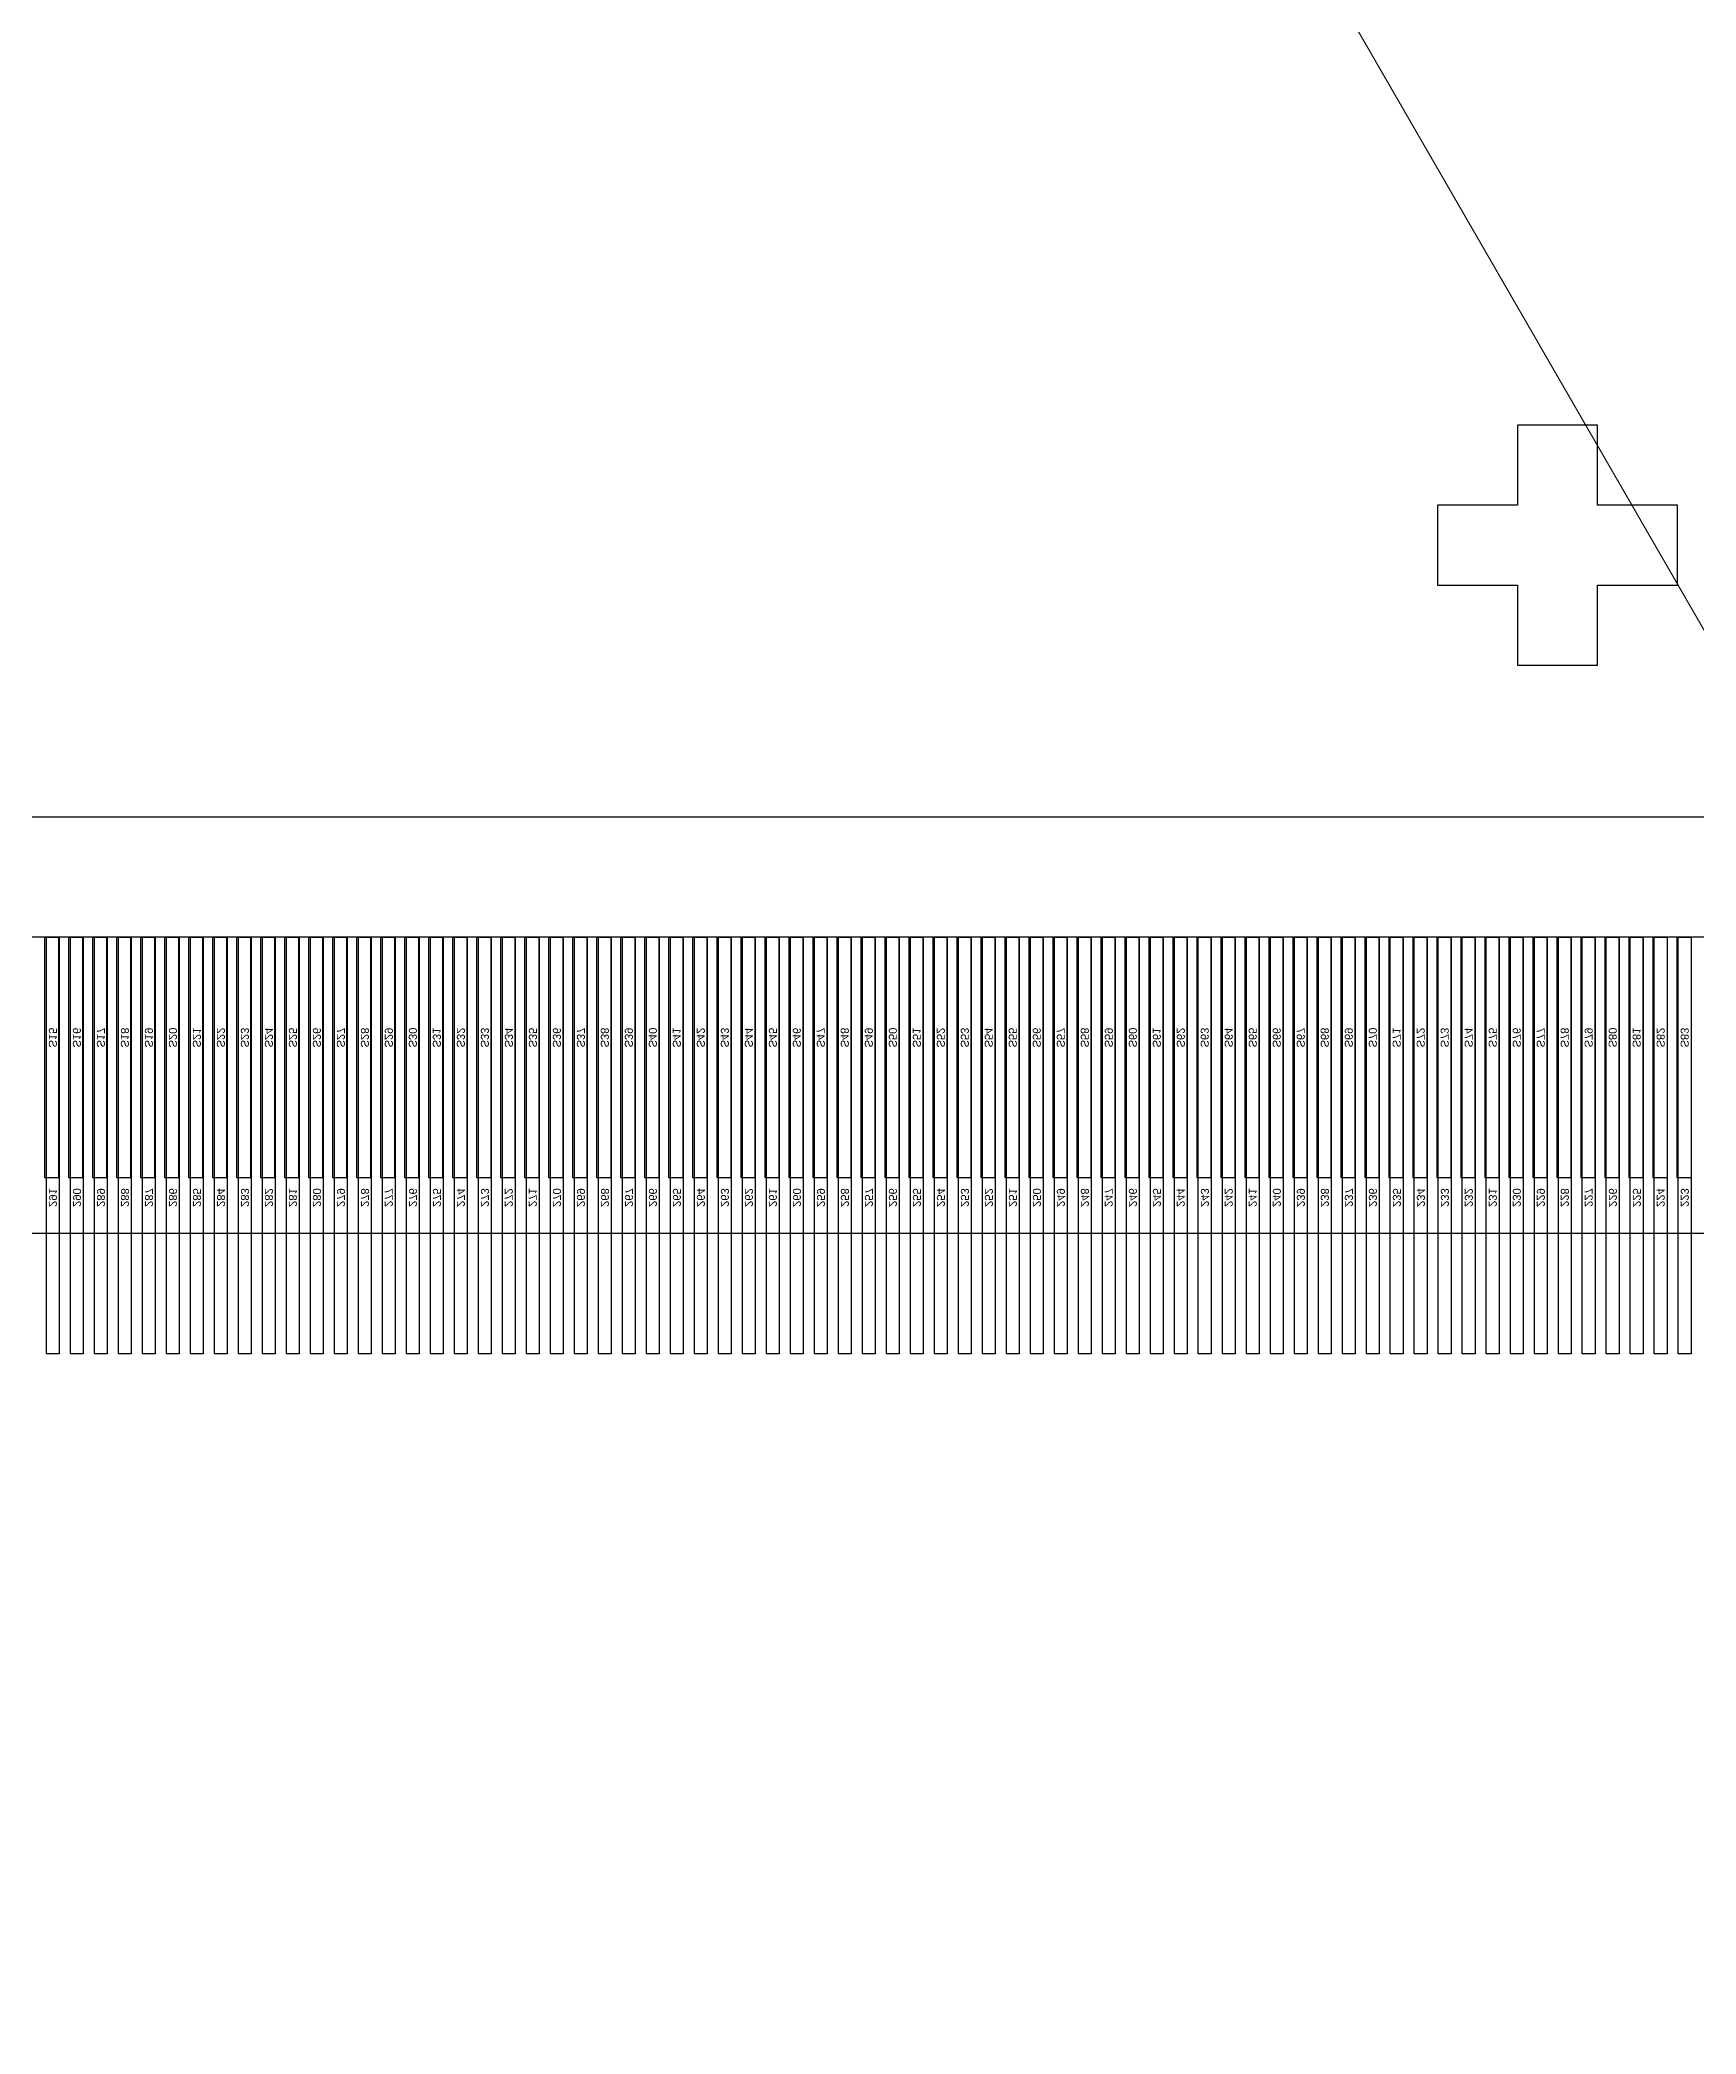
# Model space of a CAD drawing. Header units: inches. Extents: x 1765 to 5217, y -1519 to 441.
# Drawn here: x 4133.217 to 4135.286, y -1299.16 to -1296.668 of the extents above; entities that cross this region are included whole.
import ezdxf
from ezdxf.enums import TextEntityAlignment as Align

# ---------------------------------------------------------------- set-up
doc = ezdxf.new("R2010")
doc.units = ezdxf.units.IN
doc.header["$MEASUREMENT"] = 0
doc.layers.add('DIM', color=3, linetype='Continuous', lineweight=15)
doc.layers.add('L63', color=5, linetype='Continuous')
doc.styles.add('MBC_Arial_Font', font='arial.ttf', dxfattribs={"width": 0.8})

msp = doc.modelspace()

# ---------------------------------------------------------------- hatches: boundary and pattern name
at = {"layer": 'DIM'}
h = msp.add_hatch(dxfattribs=at)
h.set_pattern_fill('HONEY', color=256, style=0)
h.set_pattern_definition([(0, (6241.1135, -2365.6452), (4.7625, 2.74963), [3.175, -6.35]), (120, (6241.1135, -2365.6452), (-4.7624994, 2.749631), [3.175, -6.35]), (60, (6241.1135, -2365.6452), (6e-07, 5.499261), [-6.35, 3.175])])
edge = h.paths.add_edge_path()
edge.add_line((4154.4949, -1263.4445), (4154.4949, -1289.1595))
edge.add_arc((4145.4949, -1289.1595), 9, -90, 0, ccw=False)
edge.add_line((4145.4949, -1298.1595), (4128.7079, -1298.1595))
edge.add_arc((4128.7079, -1289.1595), 9, 180, 270, ccw=False)
edge.add_line((4119.7079, -1289.1595), (4119.7079, -1263.4445))
edge.add_arc((4128.1279, -1263.4445), 8.42, 90, 180, ccw=False)
edge.add_line((4128.1279, -1255.0245), (4146.0749, -1255.0245))
edge.add_arc((4146.0749, -1263.4445), 8.42, 0, 90, ccw=False)

# ---------------------------------------------------------------- linework, layer by layer
msp.add_line((4148.5098, -1297.6395), (4125.693, -1297.6395))
msp.add_line((4148.5098, -1297.6395), (4125.693, -1297.6395))
msp.add_lwpolyline([(4154.4949, -1263.4445), (4154.4949, -1289.1595, -0.414214), (4145.4949, -1298.1595), (4128.7079, -1298.1595, -0.414214), (4119.7079, -1289.1595), (4119.7079, -1263.4445, -0.414214), (4128.1279, -1255.0245), (4146.0749, -1255.0245, -0.414214)], format="xyb", close=True)
msp.add_lwpolyline([(4154.4949, -1263.4445), (4154.4949, -1289.1595, -0.414214), (4145.4949, -1298.1595), (4128.7079, -1298.1595, -0.414214), (4119.7079, -1289.1595), (4119.7079, -1263.4445, -0.414214), (4128.1279, -1255.0245), (4146.0749, -1255.0245, -0.414214)], format="xyb", close=True)
msp.add_lwpolyline([(4142.2404, -1297.7895), (4131.9624, -1297.7895, 0.414214), (4131.7624, -1297.9895), (4131.7624, -1298.1403, 0.254671), (4131.8539, -1298.3083), (4132.1619, -1298.5072, -0.254671), (4132.2992, -1298.7592), (4132.2992, -1300.1887, -0.315299), (4132.1018, -1300.4706), (4131.6888, -1300.6209, 0.315299), (4131.4914, -1300.9028), (4131.4914, -1304.3102, -0.263643), (4131.3455, -1304.5675), (4129.9536, -1305.4013, 0.263643), (4129.8564, -1305.5729), (4129.8564, -1307.6669, 0.414214), (4130.0564, -1307.8669), (4144.1464, -1307.8669, 0.414214)], format="xyb")
at = {"color": 2}
for points in [[(4133.2404, -1297.7895), (4133.2224, -1297.7895), (4133.2224, -1298.0895), (4133.2404, -1298.0895)], [(4133.2404, -1297.7895), (4133.2224, -1297.7895), (4133.2224, -1298.0895), (4133.2404, -1298.0895)], [(4133.2704, -1297.7895), (4133.2524, -1297.7895), (4133.2524, -1298.0895), (4133.2704, -1298.0895)], [(4133.2704, -1297.7895), (4133.2524, -1297.7895), (4133.2524, -1298.0895), (4133.2704, -1298.0895)], [(4133.3004, -1297.7895), (4133.2824, -1297.7895), (4133.2824, -1298.0895), (4133.3004, -1298.0895)], [(4133.3004, -1297.7895), (4133.2824, -1297.7895), (4133.2824, -1298.0895), (4133.3004, -1298.0895)], [(4133.3304, -1297.7895), (4133.3124, -1297.7895), (4133.3124, -1298.0895), (4133.3304, -1298.0895)], [(4133.3304, -1297.7895), (4133.3124, -1297.7895), (4133.3124, -1298.0895), (4133.3304, -1298.0895)], [(4133.3604, -1297.7895), (4133.3424, -1297.7895), (4133.3424, -1298.0895), (4133.3604, -1298.0895)], [(4133.3604, -1297.7895), (4133.3424, -1297.7895), (4133.3424, -1298.0895), (4133.3604, -1298.0895)], [(4133.3904, -1297.7895), (4133.3724, -1297.7895), (4133.3724, -1298.0895), (4133.3904, -1298.0895)], [(4133.3904, -1297.7895), (4133.3724, -1297.7895), (4133.3724, -1298.0895), (4133.3904, -1298.0895)], [(4133.4204, -1297.7895), (4133.4024, -1297.7895), (4133.4024, -1298.0895), (4133.4204, -1298.0895)], [(4133.4204, -1297.7895), (4133.4024, -1297.7895), (4133.4024, -1298.0895), (4133.4204, -1298.0895)], [(4133.4504, -1297.7895), (4133.4324, -1297.7895), (4133.4324, -1298.0895), (4133.4504, -1298.0895)], [(4133.4504, -1297.7895), (4133.4324, -1297.7895), (4133.4324, -1298.0895), (4133.4504, -1298.0895)], [(4133.4804, -1297.7895), (4133.4624, -1297.7895), (4133.4624, -1298.0895), (4133.4804, -1298.0895)], [(4133.4804, -1297.7895), (4133.4624, -1297.7895), (4133.4624, -1298.0895), (4133.4804, -1298.0895)], [(4133.5104, -1297.7895), (4133.4924, -1297.7895), (4133.4924, -1298.0895), (4133.5104, -1298.0895)], [(4133.5104, -1297.7895), (4133.4924, -1297.7895), (4133.4924, -1298.0895), (4133.5104, -1298.0895)], [(4133.5404, -1297.7895), (4133.5224, -1297.7895), (4133.5224, -1298.0895), (4133.5404, -1298.0895)], [(4133.5404, -1297.7895), (4133.5224, -1297.7895), (4133.5224, -1298.0895), (4133.5404, -1298.0895)], [(4133.5704, -1297.7895), (4133.5524, -1297.7895), (4133.5524, -1298.0895), (4133.5704, -1298.0895)], [(4133.5704, -1297.7895), (4133.5524, -1297.7895), (4133.5524, -1298.0895), (4133.5704, -1298.0895)], [(4133.6004, -1297.7895), (4133.5824, -1297.7895), (4133.5824, -1298.0895), (4133.6004, -1298.0895)], [(4133.6004, -1297.7895), (4133.5824, -1297.7895), (4133.5824, -1298.0895), (4133.6004, -1298.0895)], [(4133.6304, -1297.7895), (4133.6124, -1297.7895), (4133.6124, -1298.0895), (4133.6304, -1298.0895)], [(4133.6304, -1297.7895), (4133.6124, -1297.7895), (4133.6124, -1298.0895), (4133.6304, -1298.0895)], [(4133.6604, -1297.7895), (4133.6424, -1297.7895), (4133.6424, -1298.0895), (4133.6604, -1298.0895)], [(4133.6604, -1297.7895), (4133.6424, -1297.7895), (4133.6424, -1298.0895), (4133.6604, -1298.0895)], [(4133.6904, -1297.7895), (4133.6724, -1297.7895), (4133.6724, -1298.0895), (4133.6904, -1298.0895)], [(4133.6904, -1297.7895), (4133.6724, -1297.7895), (4133.6724, -1298.0895), (4133.6904, -1298.0895)], [(4133.7204, -1297.7895), (4133.7024, -1297.7895), (4133.7024, -1298.0895), (4133.7204, -1298.0895)], [(4133.7204, -1297.7895), (4133.7024, -1297.7895), (4133.7024, -1298.0895), (4133.7204, -1298.0895)], [(4133.7504, -1297.7895), (4133.7324, -1297.7895), (4133.7324, -1298.0895), (4133.7504, -1298.0895)], [(4133.7504, -1297.7895), (4133.7324, -1297.7895), (4133.7324, -1298.0895), (4133.7504, -1298.0895)], [(4133.7804, -1297.7895), (4133.7624, -1297.7895), (4133.7624, -1298.0895), (4133.7804, -1298.0895)], [(4133.7804, -1297.7895), (4133.7624, -1297.7895), (4133.7624, -1298.0895), (4133.7804, -1298.0895)], [(4133.8104, -1297.7895), (4133.7924, -1297.7895), (4133.7924, -1298.0895), (4133.8104, -1298.0895)], [(4133.8104, -1297.7895), (4133.7924, -1297.7895), (4133.7924, -1298.0895), (4133.8104, -1298.0895)], [(4133.8404, -1297.7895), (4133.8224, -1297.7895), (4133.8224, -1298.0895), (4133.8404, -1298.0895)], [(4133.8404, -1297.7895), (4133.8224, -1297.7895), (4133.8224, -1298.0895), (4133.8404, -1298.0895)], [(4133.8704, -1297.7895), (4133.8524, -1297.7895), (4133.8524, -1298.0895), (4133.8704, -1298.0895)], [(4133.8704, -1297.7895), (4133.8524, -1297.7895), (4133.8524, -1298.0895), (4133.8704, -1298.0895)], [(4133.9004, -1297.7895), (4133.8824, -1297.7895), (4133.8824, -1298.0895), (4133.9004, -1298.0895)], [(4133.9004, -1297.7895), (4133.8824, -1297.7895), (4133.8824, -1298.0895), (4133.9004, -1298.0895)], [(4133.9304, -1297.7895), (4133.9124, -1297.7895), (4133.9124, -1298.0895), (4133.9304, -1298.0895)], [(4133.9304, -1297.7895), (4133.9124, -1297.7895), (4133.9124, -1298.0895), (4133.9304, -1298.0895)], [(4133.9604, -1297.7895), (4133.9424, -1297.7895), (4133.9424, -1298.0895), (4133.9604, -1298.0895)], [(4133.9604, -1297.7895), (4133.9424, -1297.7895), (4133.9424, -1298.0895), (4133.9604, -1298.0895)], [(4133.9904, -1297.7895), (4133.9724, -1297.7895), (4133.9724, -1298.0895), (4133.9904, -1298.0895)], [(4133.9904, -1297.7895), (4133.9724, -1297.7895), (4133.9724, -1298.0895), (4133.9904, -1298.0895)], [(4134.0204, -1297.7895), (4134.0024, -1297.7895), (4134.0024, -1298.0895), (4134.0204, -1298.0895)], [(4134.0204, -1297.7895), (4134.0024, -1297.7895), (4134.0024, -1298.0895), (4134.0204, -1298.0895)], [(4134.0504, -1297.7895), (4134.0324, -1297.7895), (4134.0324, -1298.0895), (4134.0504, -1298.0895)], [(4134.0504, -1297.7895), (4134.0324, -1297.7895), (4134.0324, -1298.0895), (4134.0504, -1298.0895)], [(4134.0804, -1297.7895), (4134.0624, -1297.7895), (4134.0624, -1298.0895), (4134.0804, -1298.0895)], [(4134.0804, -1297.7895), (4134.0624, -1297.7895), (4134.0624, -1298.0895), (4134.0804, -1298.0895)], [(4134.1104, -1297.7895), (4134.0924, -1297.7895), (4134.0924, -1298.0895), (4134.1104, -1298.0895)], [(4134.1104, -1297.7895), (4134.0924, -1297.7895), (4134.0924, -1298.0895), (4134.1104, -1298.0895)], [(4134.1404, -1297.7895), (4134.1224, -1297.7895), (4134.1224, -1298.0895), (4134.1404, -1298.0895)], [(4134.1404, -1297.7895), (4134.1224, -1297.7895), (4134.1224, -1298.0895), (4134.1404, -1298.0895)], [(4134.1704, -1297.7895), (4134.1524, -1297.7895), (4134.1524, -1298.0895), (4134.1704, -1298.0895)], [(4134.1704, -1297.7895), (4134.1524, -1297.7895), (4134.1524, -1298.0895), (4134.1704, -1298.0895)], [(4134.2004, -1297.7895), (4134.1824, -1297.7895), (4134.1824, -1298.0895), (4134.2004, -1298.0895)], [(4134.2004, -1297.7895), (4134.1824, -1297.7895), (4134.1824, -1298.0895), (4134.2004, -1298.0895)], [(4134.2304, -1297.7895), (4134.2124, -1297.7895), (4134.2124, -1298.0895), (4134.2304, -1298.0895)], [(4134.2304, -1297.7895), (4134.2124, -1297.7895), (4134.2124, -1298.0895), (4134.2304, -1298.0895)], [(4134.2604, -1297.7895), (4134.2424, -1297.7895), (4134.2424, -1298.0895), (4134.2604, -1298.0895)], [(4134.2604, -1297.7895), (4134.2424, -1297.7895), (4134.2424, -1298.0895), (4134.2604, -1298.0895)], [(4134.2904, -1297.7895), (4134.2724, -1297.7895), (4134.2724, -1298.0895), (4134.2904, -1298.0895)], [(4134.2904, -1297.7895), (4134.2724, -1297.7895), (4134.2724, -1298.0895), (4134.2904, -1298.0895)], [(4134.3204, -1297.7895), (4134.3024, -1297.7895), (4134.3024, -1298.0895), (4134.3204, -1298.0895)], [(4134.3204, -1297.7895), (4134.3024, -1297.7895), (4134.3024, -1298.0895), (4134.3204, -1298.0895)], [(4134.3504, -1297.7895), (4134.3324, -1297.7895), (4134.3324, -1298.0895), (4134.3504, -1298.0895)], [(4134.3504, -1297.7895), (4134.3324, -1297.7895), (4134.3324, -1298.0895), (4134.3504, -1298.0895)], [(4134.3804, -1297.7895), (4134.3624, -1297.7895), (4134.3624, -1298.0895), (4134.3804, -1298.0895)], [(4134.3804, -1297.7895), (4134.3624, -1297.7895), (4134.3624, -1298.0895), (4134.3804, -1298.0895)], [(4134.4104, -1297.7895), (4134.3924, -1297.7895), (4134.3924, -1298.0895), (4134.4104, -1298.0895)], [(4134.4104, -1297.7895), (4134.3924, -1297.7895), (4134.3924, -1298.0895), (4134.4104, -1298.0895)], [(4134.4404, -1297.7895), (4134.4224, -1297.7895), (4134.4224, -1298.0895), (4134.4404, -1298.0895)], [(4134.4404, -1297.7895), (4134.4224, -1297.7895), (4134.4224, -1298.0895), (4134.4404, -1298.0895)], [(4134.4704, -1297.7895), (4134.4524, -1297.7895), (4134.4524, -1298.0895), (4134.4704, -1298.0895)], [(4134.4704, -1297.7895), (4134.4524, -1297.7895), (4134.4524, -1298.0895), (4134.4704, -1298.0895)], [(4134.5004, -1297.7895), (4134.4824, -1297.7895), (4134.4824, -1298.0895), (4134.5004, -1298.0895)], [(4134.5004, -1297.7895), (4134.4824, -1297.7895), (4134.4824, -1298.0895), (4134.5004, -1298.0895)], [(4134.5304, -1297.7895), (4134.5124, -1297.7895), (4134.5124, -1298.0895), (4134.5304, -1298.0895)], [(4134.5304, -1297.7895), (4134.5124, -1297.7895), (4134.5124, -1298.0895), (4134.5304, -1298.0895)], [(4134.5604, -1297.7895), (4134.5424, -1297.7895), (4134.5424, -1298.0895), (4134.5604, -1298.0895)], [(4134.5604, -1297.7895), (4134.5424, -1297.7895), (4134.5424, -1298.0895), (4134.5604, -1298.0895)], [(4134.5904, -1297.7895), (4134.5724, -1297.7895), (4134.5724, -1298.0895), (4134.5904, -1298.0895)], [(4134.5904, -1297.7895), (4134.5724, -1297.7895), (4134.5724, -1298.0895), (4134.5904, -1298.0895)], [(4134.6204, -1297.7895), (4134.6024, -1297.7895), (4134.6024, -1298.0895), (4134.6204, -1298.0895)], [(4134.6204, -1297.7895), (4134.6024, -1297.7895), (4134.6024, -1298.0895), (4134.6204, -1298.0895)], [(4134.6504, -1297.7895), (4134.6324, -1297.7895), (4134.6324, -1298.0895), (4134.6504, -1298.0895)], [(4134.6504, -1297.7895), (4134.6324, -1297.7895), (4134.6324, -1298.0895), (4134.6504, -1298.0895)], [(4134.6804, -1297.7895), (4134.6624, -1297.7895), (4134.6624, -1298.0895), (4134.6804, -1298.0895)], [(4134.6804, -1297.7895), (4134.6624, -1297.7895), (4134.6624, -1298.0895), (4134.6804, -1298.0895)], [(4134.7104, -1297.7895), (4134.6924, -1297.7895), (4134.6924, -1298.0895), (4134.7104, -1298.0895)], [(4134.7104, -1297.7895), (4134.6924, -1297.7895), (4134.6924, -1298.0895), (4134.7104, -1298.0895)], [(4134.7404, -1297.7895), (4134.7224, -1297.7895), (4134.7224, -1298.0895), (4134.7404, -1298.0895)], [(4134.7404, -1297.7895), (4134.7224, -1297.7895), (4134.7224, -1298.0895), (4134.7404, -1298.0895)], [(4134.7704, -1297.7895), (4134.7524, -1297.7895), (4134.7524, -1298.0895), (4134.7704, -1298.0895)], [(4134.7704, -1297.7895), (4134.7524, -1297.7895), (4134.7524, -1298.0895), (4134.7704, -1298.0895)], [(4134.8004, -1297.7895), (4134.7824, -1297.7895), (4134.7824, -1298.0895), (4134.8004, -1298.0895)], [(4134.8004, -1297.7895), (4134.7824, -1297.7895), (4134.7824, -1298.0895), (4134.8004, -1298.0895)], [(4134.8304, -1297.7895), (4134.8124, -1297.7895), (4134.8124, -1298.0895), (4134.8304, -1298.0895)], [(4134.8304, -1297.7895), (4134.8124, -1297.7895), (4134.8124, -1298.0895), (4134.8304, -1298.0895)], [(4134.8604, -1297.7895), (4134.8424, -1297.7895), (4134.8424, -1298.0895), (4134.8604, -1298.0895)], [(4134.8604, -1297.7895), (4134.8424, -1297.7895), (4134.8424, -1298.0895), (4134.8604, -1298.0895)], [(4134.8904, -1297.7895), (4134.8724, -1297.7895), (4134.8724, -1298.0895), (4134.8904, -1298.0895)], [(4134.8904, -1297.7895), (4134.8724, -1297.7895), (4134.8724, -1298.0895), (4134.8904, -1298.0895)], [(4134.9204, -1297.7895), (4134.9024, -1297.7895), (4134.9024, -1298.0895), (4134.9204, -1298.0895)], [(4134.9204, -1297.7895), (4134.9024, -1297.7895), (4134.9024, -1298.0895), (4134.9204, -1298.0895)], [(4134.9504, -1297.7895), (4134.9324, -1297.7895), (4134.9324, -1298.0895), (4134.9504, -1298.0895)], [(4134.9504, -1297.7895), (4134.9324, -1297.7895), (4134.9324, -1298.0895), (4134.9504, -1298.0895)], [(4134.9804, -1297.7895), (4134.9624, -1297.7895), (4134.9624, -1298.0895), (4134.9804, -1298.0895)], [(4134.9804, -1297.7895), (4134.9624, -1297.7895), (4134.9624, -1298.0895), (4134.9804, -1298.0895)], [(4135.0104, -1297.7895), (4134.9924, -1297.7895), (4134.9924, -1298.0895), (4135.0104, -1298.0895)], [(4135.0104, -1297.7895), (4134.9924, -1297.7895), (4134.9924, -1298.0895), (4135.0104, -1298.0895)], [(4135.0404, -1297.7895), (4135.0224, -1297.7895), (4135.0224, -1298.0895), (4135.0404, -1298.0895)], [(4135.0404, -1297.7895), (4135.0224, -1297.7895), (4135.0224, -1298.0895), (4135.0404, -1298.0895)], [(4135.0704, -1297.7895), (4135.0524, -1297.7895), (4135.0524, -1298.0895), (4135.0704, -1298.0895)], [(4135.0704, -1297.7895), (4135.0524, -1297.7895), (4135.0524, -1298.0895), (4135.0704, -1298.0895)], [(4135.1004, -1297.7895), (4135.0824, -1297.7895), (4135.0824, -1298.0895), (4135.1004, -1298.0895)], [(4135.1004, -1297.7895), (4135.0824, -1297.7895), (4135.0824, -1298.0895), (4135.1004, -1298.0895)], [(4135.1304, -1297.7895), (4135.1124, -1297.7895), (4135.1124, -1298.0895), (4135.1304, -1298.0895)], [(4135.1304, -1297.7895), (4135.1124, -1297.7895), (4135.1124, -1298.0895), (4135.1304, -1298.0895)], [(4135.1604, -1297.7895), (4135.1424, -1297.7895), (4135.1424, -1298.0895), (4135.1604, -1298.0895)], [(4135.1604, -1297.7895), (4135.1424, -1297.7895), (4135.1424, -1298.0895), (4135.1604, -1298.0895)], [(4135.1904, -1297.7895), (4135.1724, -1297.7895), (4135.1724, -1298.0895), (4135.1904, -1298.0895)], [(4135.1904, -1297.7895), (4135.1724, -1297.7895), (4135.1724, -1298.0895), (4135.1904, -1298.0895)], [(4135.2204, -1297.7895), (4135.2024, -1297.7895), (4135.2024, -1298.0895), (4135.2204, -1298.0895)], [(4135.2204, -1297.7895), (4135.2024, -1297.7895), (4135.2024, -1298.0895), (4135.2204, -1298.0895)], [(4135.2504, -1297.7895), (4135.2324, -1297.7895), (4135.2324, -1298.0895), (4135.2504, -1298.0895)], [(4135.2504, -1297.7895), (4135.2324, -1297.7895), (4135.2324, -1298.0895), (4135.2504, -1298.0895)], [(4135.2804, -1297.7895), (4135.2624, -1297.7895), (4135.2624, -1298.0895), (4135.2804, -1298.0895)], [(4135.2804, -1297.7895), (4135.2624, -1297.7895), (4135.2624, -1298.0895), (4135.2804, -1298.0895)]]:
    msp.add_lwpolyline(points, close=True, dxfattribs=at)
at = {"color": 0}
for points in [[(4133.2249, -1297.7895), (4133.2409, -1297.7895), (4133.2409, -1298.31), (4133.2249, -1298.31)], [(4133.2549, -1297.7895), (4133.2709, -1297.7895), (4133.2709, -1298.31), (4133.2549, -1298.31)], [(4133.2849, -1297.7895), (4133.3009, -1297.7895), (4133.3009, -1298.31), (4133.2849, -1298.31)], [(4133.3149, -1297.7895), (4133.3309, -1297.7895), (4133.3309, -1298.31), (4133.3149, -1298.31)], [(4133.3449, -1297.7895), (4133.3609, -1297.7895), (4133.3609, -1298.31), (4133.3449, -1298.31)], [(4133.3749, -1297.7895), (4133.3909, -1297.7895), (4133.3909, -1298.31), (4133.3749, -1298.31)], [(4133.4048, -1297.7895), (4133.4208, -1297.7895), (4133.4208, -1298.31), (4133.4048, -1298.31)], [(4133.4348, -1297.7895), (4133.4508, -1297.7895), (4133.4508, -1298.31), (4133.4348, -1298.31)], [(4133.4648, -1297.7895), (4133.4808, -1297.7895), (4133.4808, -1298.31), (4133.4648, -1298.31)], [(4133.4948, -1297.7895), (4133.5108, -1297.7895), (4133.5108, -1298.31), (4133.4948, -1298.31)], [(4133.5248, -1297.7895), (4133.5408, -1297.7895), (4133.5408, -1298.31), (4133.5248, -1298.31)], [(4133.5548, -1297.7895), (4133.5708, -1297.7895), (4133.5708, -1298.31), (4133.5548, -1298.31)], [(4133.5848, -1297.7895), (4133.6008, -1297.7895), (4133.6008, -1298.31), (4133.5848, -1298.31)], [(4133.6148, -1297.7895), (4133.6308, -1297.7895), (4133.6308, -1298.31), (4133.6148, -1298.31)], [(4133.6447, -1297.7895), (4133.6607, -1297.7895), (4133.6607, -1298.31), (4133.6447, -1298.31)], [(4133.6747, -1297.7895), (4133.6907, -1297.7895), (4133.6907, -1298.31), (4133.6747, -1298.31)], [(4133.7047, -1297.7895), (4133.7207, -1297.7895), (4133.7207, -1298.31), (4133.7047, -1298.31)], [(4133.7347, -1297.7895), (4133.7507, -1297.7895), (4133.7507, -1298.31), (4133.7347, -1298.31)], [(4133.7647, -1297.7895), (4133.7807, -1297.7895), (4133.7807, -1298.31), (4133.7647, -1298.31)], [(4133.7947, -1297.7895), (4133.8107, -1297.7895), (4133.8107, -1298.31), (4133.7947, -1298.31)], [(4133.8247, -1297.7895), (4133.8407, -1297.7895), (4133.8407, -1298.31), (4133.8247, -1298.31)], [(4133.8547, -1297.7895), (4133.8707, -1297.7895), (4133.8707, -1298.31), (4133.8547, -1298.31)], [(4133.8847, -1297.7895), (4133.9007, -1297.7895), (4133.9007, -1298.31), (4133.8847, -1298.31)], [(4133.9146, -1297.7895), (4133.9306, -1297.7895), (4133.9306, -1298.31), (4133.9146, -1298.31)], [(4133.9446, -1297.7895), (4133.9606, -1297.7895), (4133.9606, -1298.31), (4133.9446, -1298.31)], [(4133.9746, -1297.7895), (4133.9906, -1297.7895), (4133.9906, -1298.31), (4133.9746, -1298.31)], [(4134.0046, -1297.7895), (4134.0206, -1297.7895), (4134.0206, -1298.31), (4134.0046, -1298.31)], [(4134.0346, -1297.7895), (4134.0506, -1297.7895), (4134.0506, -1298.31), (4134.0346, -1298.31)], [(4134.0646, -1297.7895), (4134.0806, -1297.7895), (4134.0806, -1298.31), (4134.0646, -1298.31)], [(4134.0946, -1297.7895), (4134.1106, -1297.7895), (4134.1106, -1298.31), (4134.0946, -1298.31)], [(4134.1246, -1297.7895), (4134.1406, -1297.7895), (4134.1406, -1298.31), (4134.1246, -1298.31)], [(4134.1545, -1297.7895), (4134.1705, -1297.7895), (4134.1705, -1298.31), (4134.1545, -1298.31)], [(4134.1845, -1297.7895), (4134.2005, -1297.7895), (4134.2005, -1298.31), (4134.1845, -1298.31)], [(4134.2145, -1297.7895), (4134.2305, -1297.7895), (4134.2305, -1298.31), (4134.2145, -1298.31)], [(4134.2445, -1297.7895), (4134.2605, -1297.7895), (4134.2605, -1298.31), (4134.2445, -1298.31)], [(4134.2745, -1297.7895), (4134.2905, -1297.7895), (4134.2905, -1298.31), (4134.2745, -1298.31)], [(4134.3045, -1297.7895), (4134.3205, -1297.7895), (4134.3205, -1298.31), (4134.3045, -1298.31)], [(4134.3345, -1297.7895), (4134.3505, -1297.7895), (4134.3505, -1298.31), (4134.3345, -1298.31)], [(4134.3645, -1297.7895), (4134.3805, -1297.7895), (4134.3805, -1298.31), (4134.3645, -1298.31)], [(4134.3944, -1297.7895), (4134.4104, -1297.7895), (4134.4104, -1298.31), (4134.3944, -1298.31)], [(4134.4244, -1297.7895), (4134.4404, -1297.7895), (4134.4404, -1298.31), (4134.4244, -1298.31)], [(4134.4544, -1297.7895), (4134.4704, -1297.7895), (4134.4704, -1298.31), (4134.4544, -1298.31)], [(4134.4844, -1297.7895), (4134.5004, -1297.7895), (4134.5004, -1298.31), (4134.4844, -1298.31)], [(4134.5144, -1297.7895), (4134.5304, -1297.7895), (4134.5304, -1298.31), (4134.5144, -1298.31)], [(4134.5444, -1297.7895), (4134.5604, -1297.7895), (4134.5604, -1298.31), (4134.5444, -1298.31)], [(4134.5744, -1297.7895), (4134.5904, -1297.7895), (4134.5904, -1298.31), (4134.5744, -1298.31)], [(4134.6044, -1297.7895), (4134.6204, -1297.7895), (4134.6204, -1298.31), (4134.6044, -1298.31)], [(4134.6344, -1297.7895), (4134.6504, -1297.7895), (4134.6504, -1298.31), (4134.6344, -1298.31)], [(4134.6643, -1297.7895), (4134.6803, -1297.7895), (4134.6803, -1298.31), (4134.6643, -1298.31)], [(4134.6943, -1297.7895), (4134.7103, -1297.7895), (4134.7103, -1298.31), (4134.6943, -1298.31)], [(4134.7243, -1297.7895), (4134.7403, -1297.7895), (4134.7403, -1298.31), (4134.7243, -1298.31)], [(4134.7543, -1297.7895), (4134.7703, -1297.7895), (4134.7703, -1298.31), (4134.7543, -1298.31)], [(4134.7843, -1297.7895), (4134.8003, -1297.7895), (4134.8003, -1298.31), (4134.7843, -1298.31)], [(4134.8143, -1297.7895), (4134.8303, -1297.7895), (4134.8303, -1298.31), (4134.8143, -1298.31)], [(4134.8443, -1297.7895), (4134.8603, -1297.7895), (4134.8603, -1298.31), (4134.8443, -1298.31)], [(4134.8743, -1297.7895), (4134.8903, -1297.7895), (4134.8903, -1298.31), (4134.8743, -1298.31)], [(4134.9042, -1297.7895), (4134.9202, -1297.7895), (4134.9202, -1298.31), (4134.9042, -1298.31)], [(4134.9342, -1297.7895), (4134.9502, -1297.7895), (4134.9502, -1298.31), (4134.9342, -1298.31)], [(4134.9642, -1297.7895), (4134.9802, -1297.7895), (4134.9802, -1298.31), (4134.9642, -1298.31)], [(4134.9942, -1297.7895), (4135.0102, -1297.7895), (4135.0102, -1298.31), (4134.9942, -1298.31)], [(4135.0242, -1297.7895), (4135.0402, -1297.7895), (4135.0402, -1298.31), (4135.0242, -1298.31)], [(4135.0542, -1297.7895), (4135.0702, -1297.7895), (4135.0702, -1298.31), (4135.0542, -1298.31)], [(4135.0842, -1297.7895), (4135.1002, -1297.7895), (4135.1002, -1298.31), (4135.0842, -1298.31)], [(4135.1142, -1297.7895), (4135.1302, -1297.7895), (4135.1302, -1298.31), (4135.1142, -1298.31)], [(4135.1441, -1297.7895), (4135.1601, -1297.7895), (4135.1601, -1298.31), (4135.1441, -1298.31)], [(4135.1741, -1297.7895), (4135.1901, -1297.7895), (4135.1901, -1298.31), (4135.1741, -1298.31)], [(4135.2041, -1297.7895), (4135.2201, -1297.7895), (4135.2201, -1298.31), (4135.2041, -1298.31)], [(4135.2341, -1297.7895), (4135.2501, -1297.7895), (4135.2501, -1298.31), (4135.2341, -1298.31)], [(4135.2641, -1297.7895), (4135.2801, -1297.7895), (4135.2801, -1298.31), (4135.2641, -1298.31)]]:
    msp.add_lwpolyline(points, close=True, dxfattribs=at)
at = {"layer": 'L63', "color": 0}
msp.add_lwpolyline([(4135.063, -1297.1495), (4135.063, -1297.2495), (4134.963, -1297.2495), (4134.963, -1297.3495), (4135.063, -1297.3495), (4135.063, -1297.4495), (4135.163, -1297.4495), (4135.163, -1297.3495), (4135.263, -1297.3495), (4135.263, -1297.2495), (4135.163, -1297.2495), (4135.163, -1297.1495), (4135.1594, -1297.1495)], close=True, dxfattribs=at)

# ---------------------------------------------------------------- texts
at = {"color": 3, "style": 'MBC_Arial_Font', "text_generation_flag": 4}
for s, p in [('S15', (4133.2329, -1297.9148)), ('S16', (4133.2629, -1297.9148)), ('S17', (4133.2929, -1297.9148)), ('S18', (4133.3229, -1297.9148)), ('S19', (4133.3529, -1297.9148)), ('S20', (4133.3829, -1297.9148)), ('S21', (4133.4128, -1297.9148)), ('S22', (4133.4428, -1297.9148)), ('S23', (4133.4728, -1297.9148)), ('S24', (4133.5028, -1297.9148)), ('S25', (4133.5328, -1297.9148)), ('S26', (4133.5628, -1297.9148)), ('S27', (4133.5928, -1297.9148)), ('S28', (4133.6228, -1297.9148)), ('S29', (4133.6527, -1297.9148)), ('S30', (4133.6827, -1297.9148)), ('S31', (4133.7127, -1297.9148)), ('S32', (4133.7427, -1297.9148)), ('S33', (4133.7727, -1297.9148)), ('S34', (4133.8027, -1297.9148)), ('S35', (4133.8327, -1297.9148)), ('S36', (4133.8627, -1297.9148)), ('S37', (4133.8927, -1297.9148)), ('S38', (4133.9226, -1297.9148)), ('S39', (4133.9526, -1297.9148)), ('S40', (4133.9826, -1297.9148)), ('S41', (4134.0126, -1297.9148)), ('S42', (4134.0426, -1297.9148)), ('S43', (4134.0726, -1297.9148)), ('S44', (4134.1026, -1297.9148)), ('S45', (4134.1326, -1297.9148)), ('S46', (4134.1625, -1297.9148)), ('S47', (4134.1925, -1297.9148)), ('S48', (4134.2225, -1297.9148)), ('S49', (4134.2525, -1297.9148)), ('S50', (4134.2825, -1297.9148)), ('S51', (4134.3125, -1297.9148)), ('S52', (4134.3425, -1297.9148)), ('S53', (4134.3725, -1297.9148)), ('S54', (4134.4024, -1297.9148)), ('S55', (4134.4324, -1297.9148)), ('S56', (4134.4624, -1297.9148)), ('S57', (4134.4924, -1297.9148)), ('S58', (4134.5224, -1297.9148)), ('S59', (4134.5524, -1297.9148)), ('S60', (4134.5824, -1297.9148)), ('S61', (4134.6124, -1297.9148)), ('S62', (4134.6424, -1297.9148)), ('S63', (4134.6723, -1297.9148)), ('S64', (4134.7023, -1297.9148)), ('S65', (4134.7323, -1297.9148)), ('S66', (4134.7623, -1297.9148)), ('S67', (4134.7923, -1297.9148)), ('S68', (4134.8223, -1297.9148)), ('S69', (4134.8523, -1297.9148)), ('S70', (4134.8823, -1297.9148)), ('S71', (4134.9122, -1297.9148)), ('S72', (4134.9422, -1297.9148)), ('S73', (4134.9722, -1297.9148)), ('S74', (4135.0022, -1297.9148)), ('S75', (4135.0322, -1297.9148)), ('S76', (4135.0622, -1297.9148)), ('S77', (4135.0922, -1297.9148)), ('S78', (4135.1222, -1297.9148)), ('S79', (4135.1521, -1297.9148)), ('S80', (4135.1821, -1297.9148)), ('S81', (4135.2121, -1297.9148)), ('S82', (4135.2421, -1297.9148)), ('S83', (4135.2721, -1297.9148)), ('291', (4133.233, -1298.1147)), ('290', (4133.263, -1298.1147)), ('289', (4133.293, -1298.1147)), ('288', (4133.323, -1298.1147)), ('287', (4133.353, -1298.1147)), ('286', (4133.383, -1298.1147)), ('285', (4133.413, -1298.1147)), ('284', (4133.443, -1298.1147)), ('283', (4133.473, -1298.1147)), ('282', (4133.5029, -1298.1147)), ('281', (4133.5329, -1298.1147)), ('280', (4133.5629, -1298.1147)), ('279', (4133.5929, -1298.1147)), ('278', (4133.6229, -1298.1147)), ('277', (4133.6527, -1298.1147)), ('276', (4133.6829, -1298.1147)), ('275', (4133.7129, -1298.1147)), ('274', (4133.7427, -1298.1147)), ('273', (4133.7728, -1298.1147)), ('272', (4133.8026, -1298.1147)), ('271', (4133.8326, -1298.1147)), ('270', (4133.8628, -1298.1147)), ('269', (4133.8928, -1298.1147)), ('268', (4133.9228, -1298.1147)), ('267', (4133.9528, -1298.1147)), ('266', (4133.9827, -1298.1147)), ('265', (4134.0127, -1298.1147)), ('264', (4134.0427, -1298.1147)), ('263', (4134.0727, -1298.1147)), ('262', (4134.1027, -1298.1147)), ('261', (4134.1327, -1298.1147)), ('260', (4134.1627, -1298.1147)), ('259', (4134.1927, -1298.1147)), ('258', (4134.2226, -1298.1147)), ('257', (4134.2526, -1298.1147)), ('256', (4134.2826, -1298.1147)), ('255', (4134.3126, -1298.1147)), ('254', (4134.3426, -1298.1147)), ('253', (4134.3726, -1298.1147)), ('252', (4134.4026, -1298.1147)), ('251', (4134.4326, -1298.1147)), ('250', (4134.4626, -1298.1147)), ('249', (4134.4925, -1298.1147)), ('248', (4134.5225, -1298.1147)), ('247', (4134.5523, -1298.1147)), ('246', (4134.5825, -1298.1147)), ('245', (4134.6125, -1298.1147)), ('244', (4134.6423, -1298.1147)), ('243', (4134.6725, -1298.1147)), ('242', (4134.7023, -1298.1147)), ('241', (4134.7323, -1298.1147)), ('240', (4134.7624, -1298.1147)), ('239', (4134.7924, -1298.1147)), ('238', (4134.8224, -1298.1147)), ('237', (4134.8524, -1298.1147)), ('236', (4134.8824, -1298.1147)), ('235', (4134.9124, -1298.1147)), ('234', (4134.9424, -1298.1147)), ('233', (4134.9724, -1298.1147)), ('232', (4135.0023, -1298.1147)), ('231', (4135.0323, -1298.1147)), ('230', (4135.0623, -1298.1147)), ('229', (4135.0923, -1298.1147)), ('228', (4135.1223, -1298.1147)), ('227', (4135.1521, -1298.1147)), ('226', (4135.1823, -1298.1147)), ('225', (4135.2123, -1298.1147)), ('224', (4135.2421, -1298.1147)), ('223', (4135.2722, -1298.1147))]:
    msp.add_text(s, height=0.01, rotation=90, dxfattribs=at).set_placement(p, align=Align.MIDDLE_CENTER)

doc.saveas('drawing.dxf')
